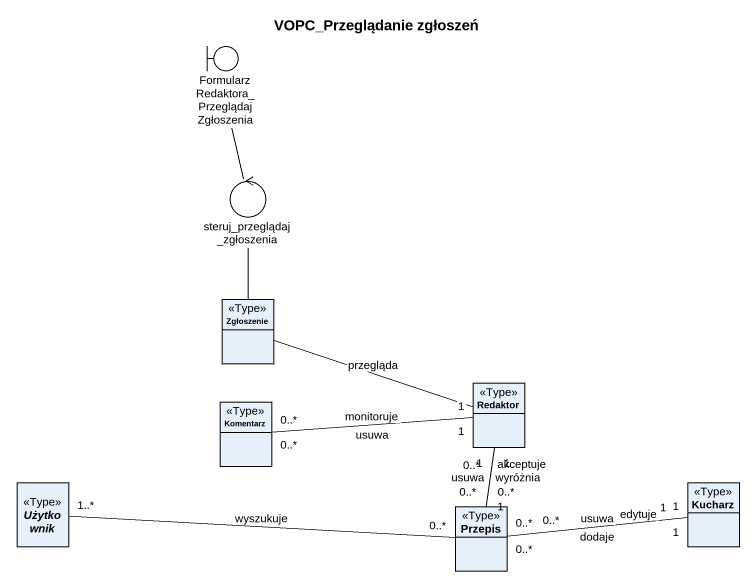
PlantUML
@startuml
title VOPC_Przeglądanie zgłoszeń
allowmixing
hide circle
hide empty members
boundary "FormularzRedaktora_PrzeglądajZgłoszenia" as FormularzRedaktora
control steruj_przeglądaj_zgłoszenia
class Zgłoszenie <<Type>>
class Redaktor <<Type>>
class Komentarz <<Type>>
abstract class Użytkownik <<Type>>
class Kucharz <<Type>>
class Przepis <<Type>>
FormularzRedaktora -- steruj_przeglądaj_zgłoszenia
steruj_przeglądaj_zgłoszenia -- Zgłoszenie
Redaktor -left- Zgłoszenie : przegląda
Redaktor "1" -left- "0..*" Komentarz : monitoruje
Redaktor -left- Komentarz
Redaktor "1" -left- "0..*" Komentarz : usuwa
Redaktor "1" -- "0..*" Przepis : wyróżnia
Redaktor "1" -- "0..*" Przepis : usuwa
Użytkownik "1..*" -right- "0..*" Przepis : wyszukuje
Kucharz "1" -left- "0..*" Przepis : usuwa
Kucharz "1" -left- "0..*" Przepis : dodaje
Kucharz "1" -left- "0..*" Przepis : edytuje
Przepis "0..*" -up- "1" Redaktor : akceptuje
@enduml
